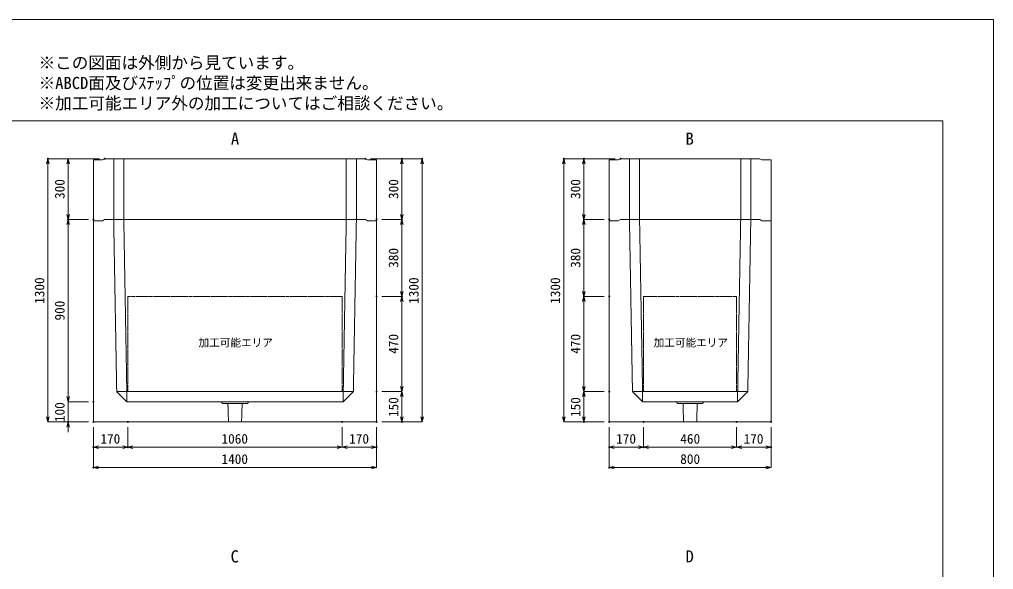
# Model space of a CAD drawing. Units: millimetres, scale not verified. Extents: x -3712 to 3712, y -2625 to 2625.
# Drawn here: x -1103 to 3712, y -91 to 2625 of the extents above; entities that cross this region are included whole.
import ezdxf
from ezdxf.enums import TextEntityAlignment as Align

# ---------------------------------------------------------------- set-up
doc = ezdxf.new("R2010")
doc.units = ezdxf.units.MM
doc.header["$LTSCALE"] = 10
doc.header["$PDMODE"] = 32
doc.header["$PDSIZE"] = 5
doc.linetypes.add('LONG_DASHED1', pattern=[7, 6, -1])
doc.linetypes.add('LONG_DOUBLE_CHAIN', pattern=[21.8, 18, -1, 0.6, -0.6, 0.6, -1])
for name, color, linetype, lineweight in [('0-0_D-TTL', 7, 'Continuous', 9), ('0-1_Defpoints', 7, 'Continuous', 9), ('0-3_D-TTL-TXT', 7, 'Continuous', 9), ('0-4_D-STR-TXT', 7, 'Continuous', 9), ('0-5_D-STR-DIM', 3, 'Continuous', 9), ('0-6_0', 7, 'Continuous', 9), ('0-7_D-STR-STR5', 1, 'LONG_DOUBLE_CHAIN', 9), ('0-8_D-STR', 7, 'Continuous', 9)]:
    doc.layers.add(name, color=color, linetype=linetype, lineweight=lineweight)
doc.styles.add('ＭＳ ゴシック', font='')
doc.styles.get('ＭＳ ゴシック').set_extended_font_data('MS Gothic')

# ---------------------------------------------------------------- blocks, each defined once
blk = doc.blocks.new('A$C4DE05FD1')
at = {"layer": '0-0_D-TTL', "color": 134}
for p, q in [((2000, 38000), (57400, 38000)), ((57400, 38000), (57400, 2000))]:
    blk.add_line(p, q, dxfattribs=at)
at = {"layer": '0-1_Defpoints', "color": 134}
for p, q in [((0, 42000), (59400, 42000)), ((59400, 42000), (59400, 0))]:
    blk.add_line(p, q, dxfattribs=at)
at = {"layer": '0-3_D-TTL-TXT', "style": 'ＭＳ ゴシック'}
for s, p in [('※この図面は外側から見ています。', (21630.46, 39907.83)), ('※ABCD面及びｽﾃｯﾌﾟの位置は変更出来ません。', (21630.46, 39107.83)), ('※加工可能エリア外の加工についてはご相談ください。', (21630.46, 38307.83))]:
    blk.add_text(s, height=481.1, dxfattribs=at).set_placement(p, align=Align.BOTTOM_LEFT)
blk = doc.blocks.new('_Open30')
at = {"layer": '0-6_0'}
blk.add_line((0, 0), (-10, 0), dxfattribs=at)
blk.add_lwpolyline([(-10, 2.679), (0, 0), (-10, -2.679)], dxfattribs=at)
blk = doc.blocks.new('A$C31CA379A')
at = {"layer": '0-4_D-STR-TXT', "style": 'ＭＳ ゴシック'}
for s, p in [('A', (-162.94, -1095.26)), ('B', (17819.31, -1095.26)), ('C', (-175.69, -17595.27)), ('D', (17819.31, -17595.27))]:
    blk.add_text(s, height=481.1, dxfattribs=at).set_placement(p, align=Align.BOTTOM_LEFT)
blk = doc.blocks.new('A$C3DAA399E')
at = {"layer": '0-7_D-STR-STR5'}
for p, q in [((5300, -3800), (5300, -8500)), ((5300, -8500), (-5300, -8500))]:
    blk.add_line(p, q, dxfattribs=at)
blk.add_lwpolyline([(5300, -3800), (-5300, -3800), (-5300, -8500)], dxfattribs=at)
at = {"layer": '0-8_D-STR'}
for p, q in [((-6550, -60), (-6450, 0)), ((-7000, -60), (-7000, -10000)), ((-7000, -60), (-6550, -60)), ((7000, -60), (6550, -60)), ((7000, -60), (7000, -10000)), ((7000, -10000), (-7000, -10000))]:
    blk.add_line(p, q, dxfattribs=at)
at = {"layer": '0-8_D-STR', "linetype": 'LONG_DASHED1'}
for p, q in [((-6000, 0), (-5850, -8500)), ((-5500, 0), (-5350, -8500)), ((5500, 0), (5350, -8500)), ((6000, 0), (5850, -8500)), ((-5350, -9000), (-5850, -8500)), ((5850, -8500), (-5850, -8500)), ((-5350, -9000), (-5350, -8500)), ((5350, -9000), (5850, -8500)), ((5350, -9000), (5350, -8500)), ((5350, -9000), (-5350, -9000)), ((-600, -9090), (-700, -9000)), ((600, -9090), (-600, -9090)), ((-323.4, -10000), (-352.5, -9090)), ((323.4, -10000), (352.5, -9090)), ((600, -9090), (700, -9000))]:
    blk.add_line(p, q, dxfattribs=at)
at = {"layer": '0-8_D-STR'}
blk.add_lwpolyline([(6550, -60), (6450, 0), (-6450, 0)], dxfattribs=at)
blk = doc.blocks.new('A$C075B1BF8')
at = {"layer": '0-7_D-STR-STR5'}
for p, q in [((2300, -3800), (2300, -8500)), ((2300, -8500), (-2300, -8500))]:
    blk.add_line(p, q, dxfattribs=at)
blk.add_lwpolyline([(2300, -3800), (-2300, -3800), (-2300, -8500)], dxfattribs=at)
at = {"layer": '0-8_D-STR'}
for p, q in [((-3550, -60), (-3450, 0)), ((-4000, -60), (-4000, -10000)), ((-4000, -60), (-3550, -60)), ((4000, -60), (3550, -60)), ((4000, -60), (4000, -10000)), ((4000, -10000), (-4000, -10000))]:
    blk.add_line(p, q, dxfattribs=at)
at = {"layer": '0-8_D-STR', "linetype": 'LONG_DASHED1'}
for p, q in [((-3000, 0), (-2850, -8500)), ((-2500, 0), (-2350, -8500)), ((2500, 0), (2350, -8500)), ((3000, 0), (2850, -8500)), ((-2350, -9000), (-2850, -8500)), ((2850, -8500), (-2850, -8500)), ((-2350, -9000), (-2350.2, -8491.2)), ((2350, -9000), (2350.2, -8491.2)), ((2350, -9000), (2850, -8500)), ((2350, -9000), (-2350, -9000)), ((-600, -9090), (-700, -9000)), ((600, -9090), (-600, -9090)), ((-323.4, -10000), (-352.5, -9090)), ((323.4, -10000), (352.5, -9090)), ((600, -9090), (700, -9000))]:
    blk.add_line(p, q, dxfattribs=at)
at = {"layer": '0-8_D-STR'}
blk.add_lwpolyline([(3550, -60), (3450, 0), (-3450, 0)], dxfattribs=at)
blk = doc.blocks.new('A$C77CE62DB')
at = {"layer": '0-8_D-STR'}
for p, q in [((-3550, -60), (-3450, 0)), ((-4000, -60), (-4000, -3060)), ((-4000, -60), (-3550, -60)), ((4000, -60), (3550, -60)), ((4000, -60), (4000, -3060)), ((-4000, -3060), (-3550, -3060)), ((-3550, -3060), (-3450, -3000)), ((4000, -3060), (3550, -3060))]:
    blk.add_line(p, q, dxfattribs=at)
at = {"layer": '0-8_D-STR', "linetype": 'LONG_DASHED1'}
for p, q in [((-3000, 0), (-3000, -3000)), ((-2500, 0), (-2500, -3000)), ((2500, 0), (2500, -3000)), ((3000, 0), (3000, -3000))]:
    blk.add_line(p, q, dxfattribs=at)
at = {"layer": '0-8_D-STR'}
for points in [[(3550, -60), (3450, 0), (-3450, 0)], [(3550, -3060), (3450, -3000), (-3450, -3000)]]:
    blk.add_lwpolyline(points, dxfattribs=at)
blk = doc.blocks.new('A$C72EA5727')
at = {"layer": '0-8_D-STR'}
for p, q in [((-6550, -60), (-6450, 0)), ((-7000, -60), (-7000, -3060)), ((-7000, -60), (-6550, -60)), ((7000, -60), (6550, -60)), ((7000, -60), (7000, -3060)), ((-7000, -3060), (-6550, -3060)), ((-6550, -3060), (-6450, -3000)), ((7000, -3060), (6550, -3060))]:
    blk.add_line(p, q, dxfattribs=at)
at = {"layer": '0-8_D-STR', "linetype": 'LONG_DASHED1'}
for p, q in [((-6000, 0), (-6000, -3000)), ((-5500, 0), (-5500, -3000)), ((5500, 0), (5500, -3000)), ((6000, 0), (6000, -3000))]:
    blk.add_line(p, q, dxfattribs=at)
at = {"layer": '0-8_D-STR'}
for points in [[(6550, -60), (6450, 0), (-6450, 0)], [(6550, -3060), (6450, -3000), (-6450, -3000)]]:
    blk.add_lwpolyline(points, dxfattribs=at)

msp = doc.modelspace()

# ---------------------------------------------------------------- linework, layer by layer
at = {"layer": '0-1_Defpoints'}
for p in [(-962.5, 1937.5), (-682.5, 1937.5), (-682.5, 1937.5), (607.5, 1937.5), (787.5, 1937.5), (887.5, 1937.5), (1587.5, 1937.5), (1687.5, 1937.5), (1867.5, 1937.5), (1867.5, 1937.5), (-862.5, 1637.5), (-737.5, 1637.5), (-737.5, 1637.5), (662.5, 1637.5), (787.5, 1637.5), (1687.5, 1637.5), (1812.5, 1637.5), (662.5, 1257.5), (787.5, 1257.5), (1687.5, 1257.5), (1812.5, 1257.5), (662.5, 787.5), (1812.5, 787.5), (-737.5, 737.5), (-862.5, 637.5), (-737.5, 637.5), (-737.5, 637.5), (-567.5, 637.5), (492.5, 637.5), (662.5, 637.5), (787.5, 637.5), (1687.5, 637.5), (1812.5, 637.5), (1812.5, 637.5), (1812.5, 637.5), (1812.5, 637.5), (1982.5, 637.5), (2442.5, 637.5), (2612.5, 637.5), (2612.5, 637.5), (-737.5, 512.5), (-567.5, 512.5), (662.5, 512.5), (1812.5, 512.5), (1982.5, 512.5), (2612.5, 512.5), (-737.5, 412.5), (1812.5, 412.5)]:
    msp.add_point(p, dxfattribs=at)
at = {"layer": '0-5_D-STR-DIM'}
for p, q in [((-707.5, 1937.5), (-962.5, 1937.5)), ((-707.5, 1937.5), (-862.5, 1937.5)), ((632.5, 1937.5), (787.5, 1937.5)), ((632.5, 1937.5), (887.5, 1937.5)), ((1842.5, 1937.5), (1587.5, 1937.5)), ((1842.5, 1937.5), (1687.5, 1937.5)), ((-962.5, 662.5), (-962.5, 1912.5)), ((-862.5, 1912.5), (-862.5, 1662.5)), ((787.5, 1662.5), (787.5, 1912.5)), ((887.5, 662.5), (887.5, 1912.5)), ((1587.5, 662.5), (1587.5, 1912.5)), ((1687.5, 1662.5), (1687.5, 1912.5)), ((-762.5, 1637.5), (-862.5, 1637.5)), ((-762.5, 1637.5), (-862.5, 1637.5)), ((687.5, 1637.5), (787.5, 1637.5)), ((687.5, 1637.5), (787.5, 1637.5)), ((1787.5, 1637.5), (1687.5, 1637.5)), ((1787.5, 1637.5), (1687.5, 1637.5)), ((-862.5, 762.5), (-862.5, 1612.5)), ((787.5, 1282.5), (787.5, 1612.5)), ((1687.5, 1282.5), (1687.5, 1612.5)), ((687.5, 1257.5), (787.5, 1257.5)), ((687.5, 1257.5), (787.5, 1257.5)), ((1787.5, 1257.5), (1687.5, 1257.5)), ((1787.5, 1257.5), (1687.5, 1257.5)), ((787.5, 812.5), (787.5, 1232.5)), ((1687.5, 812.5), (1687.5, 1232.5)), ((-862.5, 762.5), (-862.5, 787.5)), ((687.5, 787.5), (787.5, 787.5)), ((687.5, 787.5), (787.5, 787.5)), ((1787.5, 787.5), (1687.5, 787.5)), ((1787.5, 787.5), (1687.5, 787.5)), ((-762.5, 737.5), (-862.5, 737.5)), ((-762.5, 737.5), (-862.5, 737.5)), ((-862.5, 737.5), (-862.5, 637.5)), ((787.5, 762.5), (787.5, 662.5)), ((1687.5, 762.5), (1687.5, 662.5)), ((-762.5, 637.5), (-962.5, 637.5)), ((-762.5, 637.5), (-862.5, 637.5)), ((687.5, 637.5), (787.5, 637.5)), ((687.5, 637.5), (887.5, 637.5)), ((1787.5, 637.5), (1587.5, 637.5)), ((1787.5, 637.5), (1687.5, 637.5)), ((-862.5, 612.5), (-862.5, 587.5)), ((-737.5, 612.5), (-737.5, 512.5)), ((-737.5, 612.5), (-737.5, 412.5)), ((-567.5, 612.5), (-567.5, 512.5)), ((-567.5, 612.5), (-567.5, 512.5)), ((492.5, 612.5), (492.5, 512.5)), ((492.5, 612.5), (492.5, 512.5)), ((662.5, 612.5), (662.5, 512.5)), ((662.5, 612.5), (662.5, 412.5)), ((1812.5, 612.5), (1812.5, 512.5)), ((1812.5, 612.5), (1812.5, 412.5)), ((1982.5, 612.5), (1982.5, 512.5)), ((1982.5, 612.5), (1982.5, 512.5)), ((2442.5, 612.5), (2442.5, 512.5)), ((2442.5, 612.5), (2442.5, 512.5)), ((2612.5, 612.5), (2612.5, 512.5)), ((2612.5, 612.5), (2612.5, 412.5)), ((-592.5, 512.5), (-712.5, 512.5)), ((467.5, 512.5), (-542.5, 512.5)), ((517.5, 512.5), (637.5, 512.5)), ((1957.5, 512.5), (1837.5, 512.5)), ((2417.5, 512.5), (2007.5, 512.5)), ((2467.5, 512.5), (2587.5, 512.5)), ((637.5, 412.5), (-712.5, 412.5)), ((2587.5, 412.5), (1837.5, 412.5))]:
    msp.add_line(p, q, dxfattribs=at)

# ---------------------------------------------------------------- block references
at = {"layer": '0-0_D-TTL', "xscale": 0.125, "yscale": 0.125}
msp.add_blockref('A$C4DE05FD1', (-3712.5, -2625), dxfattribs=at)
at = {"layer": '0-4_D-STR-TXT', "xscale": 0.125, "yscale": 0.125}
msp.add_blockref('A$C31CA379A', (-37.5, 2125), dxfattribs=at)
at = {"layer": '0-5_D-STR-DIM', "xscale": 2.5, "yscale": 2.5}
for p, rotation in [((-962.5, 1937.5), 90), ((-862.5, 1937.5), 90), ((787.5, 1937.5), 90), ((887.5, 1937.5), 90), ((1587.5, 1937.5), 90), ((1687.5, 1937.5), 90), ((-862.5, 1637.5), 270), ((-862.5, 1637.5), 90), ((787.5, 1637.5), 270), ((787.5, 1637.5), 90), ((1687.5, 1637.5), 270), ((1687.5, 1637.5), 90), ((787.5, 1257.5), 270), ((787.5, 1257.5), 90), ((1687.5, 1257.5), 270), ((1687.5, 1257.5), 90), ((787.5, 787.5), 270), ((787.5, 787.5), 90), ((1687.5, 787.5), 270), ((1687.5, 787.5), 90), ((-862.5, 737.5), 270), ((-862.5, 737.5), 270), ((-962.5, 637.5), 270), ((-862.5, 637.5), 90), ((787.5, 637.5), 270), ((887.5, 637.5), 270), ((1587.5, 637.5), 270), ((1687.5, 637.5), 270), ((-737.5, 512.5), 180), ((-567.5, 512.5), 180), ((492.5, 512.5), 180), ((1812.5, 512.5), 180), ((1982.5, 512.5), 180), ((2442.5, 512.5), 180), ((-737.5, 412.5), 180), ((1812.5, 412.5), 180)]:
    msp.add_blockref('_Open30', p, dxfattribs=dict(at, rotation=rotation))
for p in [(-567.5, 512.5), (492.5, 512.5), (662.5, 512.5), (1982.5, 512.5), (2442.5, 512.5), (2612.5, 512.5), (662.5, 412.5), (2612.5, 412.5)]:
    msp.add_blockref('_Open30', p, dxfattribs=at)
at = {"layer": '0-8_D-STR', "xscale": 0.1, "yscale": 0.1}
for name, p in [('A$C72EA5727', (-37.5, 1937.5)), ('A$C77CE62DB', (2212.5, 1937.5)), ('A$C3DAA399E', (-37.5, 1637.5)), ('A$C075B1BF8', (2212.5, 1637.5))]:
    msp.add_blockref(name, p, dxfattribs=at)

# ---------------------------------------------------------------- texts
at = {"layer": '0-5_D-STR-DIM', "style": 'ＭＳ ゴシック'}
for s, p in [('300', (-865.75, 1738.63)), ('300', (784.25, 1738.63)), ('300', (1684.25, 1738.63)), ('380', (784.25, 1398.63)), ('380', (1684.25, 1398.63)), ('1300', (-965.75, 1220.6)), ('1300', (884.25, 1220.6)), ('1300', (1584.25, 1220.6)), ('900', (-865.75, 1138.38)), ('470', (784.25, 974)), ('470', (1684.25, 974)), ('100', (-865.75, 636.85)), ('150', (784.25, 661.85)), ('150', (1684.25, 661.85))]:
    msp.add_text(s, height=48.09, rotation=90, dxfattribs=at).set_placement(p, align=Align.BOTTOM_LEFT)
for s, p in [('170', (-703.15, 515.75)), ('1060', (-104.4, 515.75)), ('170', (526.85, 515.75)), ('170', (1846.85, 515.75)), ('460', (2164, 515.75)), ('170', (2476.85, 515.75)), ('1400', (-104.4, 415.75)), ('800', (2163.62, 415.75))]:
    msp.add_text(s, height=48.09, dxfattribs=at).set_placement(p, align=Align.BOTTOM_LEFT)
at = {"layer": '0-7_D-STR-STR5', "style": 'ＭＳ ゴシック'}
for p in [(-217.8, 998.15), (2032.2, 998.15)]:
    msp.add_text('加工可能エリア', height=38.49, dxfattribs=at).set_placement(p, align=Align.BOTTOM_LEFT)

doc.saveas('drawing.dxf')
